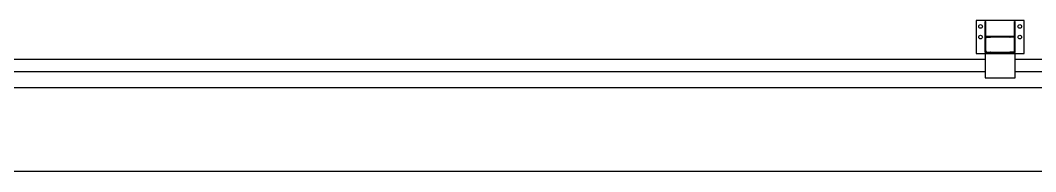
# Model space of a CAD drawing. Header units: metres. Extents: x 2 to 323, y -2 to 254.
# Drawn here: x 187.08 to 203.91, y 110.81 to 113.31 of the extents above; entities that cross this region are included whole.
import ezdxf

# ---------------------------------------------------------------- set-up
doc = ezdxf.new("R2010")
doc.units = ezdxf.units.M
for name, color, linetype in [('0-EST CORTE', 7, 'Continuous'), ('0-MUROS EXISTENTES', 7, 'Continuous'), ('00', 7, 'Continuous'), ('Demarcación PL', 7, 'Continuous')]:
    doc.layers.add(name, color=color, linetype=linetype)

msp = doc.modelspace()

# ---------------------------------------------------------------- linework, layer by layer
at = {"layer": '0-EST CORTE'}
for p, q in [((203.08, 113.292), (203.068, 113.292)), ((203.068, 113.042), (203.068, 113.292)), ((203.08, 113.292), (203.068, 113.292)), ((203.068, 113.042), (203.068, 113.292)), ((203.08, 113.042), (203.08, 113.292)), ((203.08, 113.042), (203.08, 113.292)), ((203.568, 113.292), (203.556, 113.292)), ((203.556, 113.042), (203.556, 113.292)), ((203.568, 113.292), (203.556, 113.292)), ((203.556, 113.042), (203.556, 113.292)), ((203.568, 113.042), (203.568, 113.292)), ((203.568, 113.042), (203.568, 113.292)), ((203.068, 113.042), (203.159, 113.042)), ((203.068, 112.782), (203.068, 113.042)), ((203.068, 113.042), (203.159, 113.042)), ((203.068, 112.782), (203.068, 113.042)), ((203.078, 112.807), (203.078, 113.017)), ((203.078, 112.807), (203.078, 113.017)), ((203.09, 113.03), (203.153, 113.034)), ((203.09, 113.03), (203.153, 113.034)), ((203.159, 113.041), (203.159, 113.042)), ((203.159, 113.041), (203.159, 113.042)), ((203.478, 113.041), (203.478, 113.042)), ((203.568, 113.042), (203.478, 113.042)), ((203.478, 113.041), (203.478, 113.042)), ((203.568, 113.042), (203.478, 113.042)), ((203.546, 113.03), (203.484, 113.034)), ((203.546, 113.03), (203.484, 113.034)), ((203.558, 112.807), (203.558, 113.017)), ((203.558, 112.807), (203.558, 113.017)), ((203.568, 112.782), (203.568, 113.042)), ((203.568, 112.782), (203.568, 113.042)), ((203.068, 112.782), (203.159, 112.782)), ((203.068, 112.782), (203.159, 112.782)), ((203.09, 112.794), (203.153, 112.789)), ((203.09, 112.794), (203.153, 112.789)), ((203.159, 112.783), (203.159, 112.782)), ((203.159, 112.783), (203.159, 112.782)), ((203.478, 112.783), (203.478, 112.782)), ((203.478, 112.783), (203.478, 112.782)), ((203.568, 112.782), (203.478, 112.782)), ((203.568, 112.782), (203.478, 112.782)), ((203.546, 112.794), (203.484, 112.789)), ((203.546, 112.794), (203.484, 112.789))]:
    msp.add_line(p, q, dxfattribs=at)
for points in [[(203.718, 113.312), (202.918, 113.312), (202.918, 112.762), (203.718, 112.762), (203.718, 113.312)], [(203.718, 113.312), (202.918, 113.312), (202.918, 112.762), (203.718, 112.762), (203.718, 113.312)], [(203.023, 113.212), (203.021, 113.2), (203.014, 113.191), (203.005, 113.184), (202.993, 113.182), (202.981, 113.184), (202.972, 113.191), (202.965, 113.2), (202.963, 113.212), (202.965, 113.223), (202.972, 113.233), (202.981, 113.239), (202.993, 113.242), (203.005, 113.239), (203.014, 113.233), (203.021, 113.223), (203.023, 113.212)], [(203.023, 113.212), (203.021, 113.2), (203.014, 113.191), (203.005, 113.184), (202.993, 113.182), (202.981, 113.184), (202.972, 113.191), (202.965, 113.2), (202.963, 113.212), (202.965, 113.223), (202.972, 113.233), (202.981, 113.239), (202.993, 113.242), (203.005, 113.239), (203.014, 113.233), (203.021, 113.223), (203.023, 113.212)], [(203.673, 113.212), (203.671, 113.2), (203.664, 113.191), (203.655, 113.184), (203.643, 113.182), (203.631, 113.184), (203.622, 113.191), (203.615, 113.2), (203.613, 113.212), (203.615, 113.223), (203.622, 113.233), (203.631, 113.239), (203.643, 113.242), (203.655, 113.239), (203.664, 113.233), (203.671, 113.223), (203.673, 113.212)], [(203.673, 113.212), (203.671, 113.2), (203.664, 113.191), (203.655, 113.184), (203.643, 113.182), (203.631, 113.184), (203.622, 113.191), (203.615, 113.2), (203.613, 113.212), (203.615, 113.223), (203.622, 113.233), (203.631, 113.239), (203.643, 113.242), (203.655, 113.239), (203.664, 113.233), (203.671, 113.223), (203.673, 113.212)], [(203.023, 113.037), (203.021, 113.025), (203.014, 113.016), (203.005, 113.009), (202.993, 113.007), (202.981, 113.009), (202.972, 113.016), (202.965, 113.025), (202.963, 113.037), (202.965, 113.048), (202.972, 113.058), (202.981, 113.064), (202.993, 113.067), (203.005, 113.064), (203.014, 113.058), (203.021, 113.048), (203.023, 113.037)], [(203.023, 113.037), (203.021, 113.025), (203.014, 113.016), (203.005, 113.009), (202.993, 113.007), (202.981, 113.009), (202.972, 113.016), (202.965, 113.025), (202.963, 113.037), (202.965, 113.048), (202.972, 113.058), (202.981, 113.064), (202.993, 113.067), (203.005, 113.064), (203.014, 113.058), (203.021, 113.048), (203.023, 113.037)], [(203.553, 113.048), (203.083, 113.048), (203.083, 113.042), (203.553, 113.042), (203.553, 113.048)], [(203.553, 113.048), (203.083, 113.048), (203.083, 113.042), (203.553, 113.042), (203.553, 113.048)], [(203.673, 113.037), (203.671, 113.025), (203.664, 113.016), (203.655, 113.009), (203.643, 113.007), (203.631, 113.009), (203.622, 113.016), (203.615, 113.025), (203.613, 113.037), (203.615, 113.048), (203.622, 113.058), (203.631, 113.064), (203.643, 113.067), (203.655, 113.064), (203.664, 113.058), (203.671, 113.048), (203.673, 113.037)], [(203.673, 113.037), (203.671, 113.025), (203.664, 113.016), (203.655, 113.009), (203.643, 113.007), (203.631, 113.009), (203.622, 113.016), (203.615, 113.025), (203.613, 113.037), (203.615, 113.048), (203.622, 113.058), (203.631, 113.064), (203.643, 113.067), (203.655, 113.064), (203.664, 113.058), (203.671, 113.048), (203.673, 113.037)], [(203.068, 112.362), (203.568, 112.362), (203.568, 112.762), (203.068, 112.762), (203.068, 112.362)], [(203.068, 112.362), (203.568, 112.362), (203.568, 112.762), (203.068, 112.762), (203.068, 112.362)], [(203.068, 112.362), (203.568, 112.362), (203.568, 112.762), (203.068, 112.762), (203.068, 112.362)], [(203.068, 112.362), (203.568, 112.362), (203.568, 112.762), (203.068, 112.762), (203.068, 112.362)], [(203.553, 112.782), (203.083, 112.782), (203.083, 112.776), (203.553, 112.776), (203.553, 112.782)], [(203.553, 112.782), (203.083, 112.782), (203.083, 112.776), (203.553, 112.776), (203.553, 112.782)]]:
    msp.add_lwpolyline(points, close=True, dxfattribs=at)
for points in [[(203.09, 113.03), (203.085, 113.028), (203.082, 113.026), (203.079, 113.022), (203.078, 113.017)], [(203.09, 113.03), (203.085, 113.028), (203.082, 113.026), (203.079, 113.022), (203.078, 113.017)], [(203.153, 113.034), (203.155, 113.035), (203.157, 113.036), (203.158, 113.038), (203.159, 113.041)], [(203.153, 113.034), (203.155, 113.035), (203.157, 113.036), (203.158, 113.038), (203.159, 113.041)], [(203.478, 113.041), (203.478, 113.038), (203.479, 113.036), (203.481, 113.035), (203.484, 113.034)], [(203.478, 113.041), (203.478, 113.038), (203.479, 113.036), (203.481, 113.035), (203.484, 113.034)], [(203.558, 113.017), (203.557, 113.022), (203.555, 113.026), (203.551, 113.028), (203.546, 113.03)], [(203.558, 113.017), (203.557, 113.022), (203.555, 113.026), (203.551, 113.028), (203.546, 113.03)], [(203.078, 112.807), (203.079, 112.802), (203.082, 112.798), (203.085, 112.795), (203.09, 112.794)], [(203.078, 112.807), (203.079, 112.802), (203.082, 112.798), (203.085, 112.795), (203.09, 112.794)], [(203.159, 112.783), (203.158, 112.785), (203.157, 112.787), (203.155, 112.789), (203.153, 112.789)], [(203.159, 112.783), (203.158, 112.785), (203.157, 112.787), (203.155, 112.789), (203.153, 112.789)], [(203.484, 112.789), (203.481, 112.789), (203.479, 112.787), (203.478, 112.785), (203.478, 112.783)], [(203.484, 112.789), (203.481, 112.789), (203.479, 112.787), (203.478, 112.785), (203.478, 112.783)], [(203.546, 112.794), (203.551, 112.795), (203.555, 112.798), (203.557, 112.802), (203.558, 112.807)], [(203.546, 112.794), (203.551, 112.795), (203.555, 112.798), (203.557, 112.802), (203.558, 112.807)]]:
    msp.add_lwpolyline(points, dxfattribs=at)
at = {"layer": '0-MUROS EXISTENTES'}
for p, q in [((185.546, 112.67), (203.071, 112.67)), ((203.568, 112.67), (221.071, 112.67)), ((185.546, 112.47), (203.071, 112.47)), ((203.568, 112.47), (221.071, 112.47))]:
    msp.add_line(p, q, dxfattribs=at)
at = {"layer": '00'}
msp.add_line((203.546, 112.761), (203.046, 112.761), dxfattribs=at)
msp.add_line((203.546, 112.761), (203.046, 112.761), dxfattribs=at)
at = {"layer": 'Demarcación PL'}
for p, q in [((218.39, 112.198), (178.233, 112.198)), ((217.373, 110.813), (179.609, 110.813))]:
    msp.add_line(p, q, dxfattribs=at)

doc.saveas('drawing.dxf')
